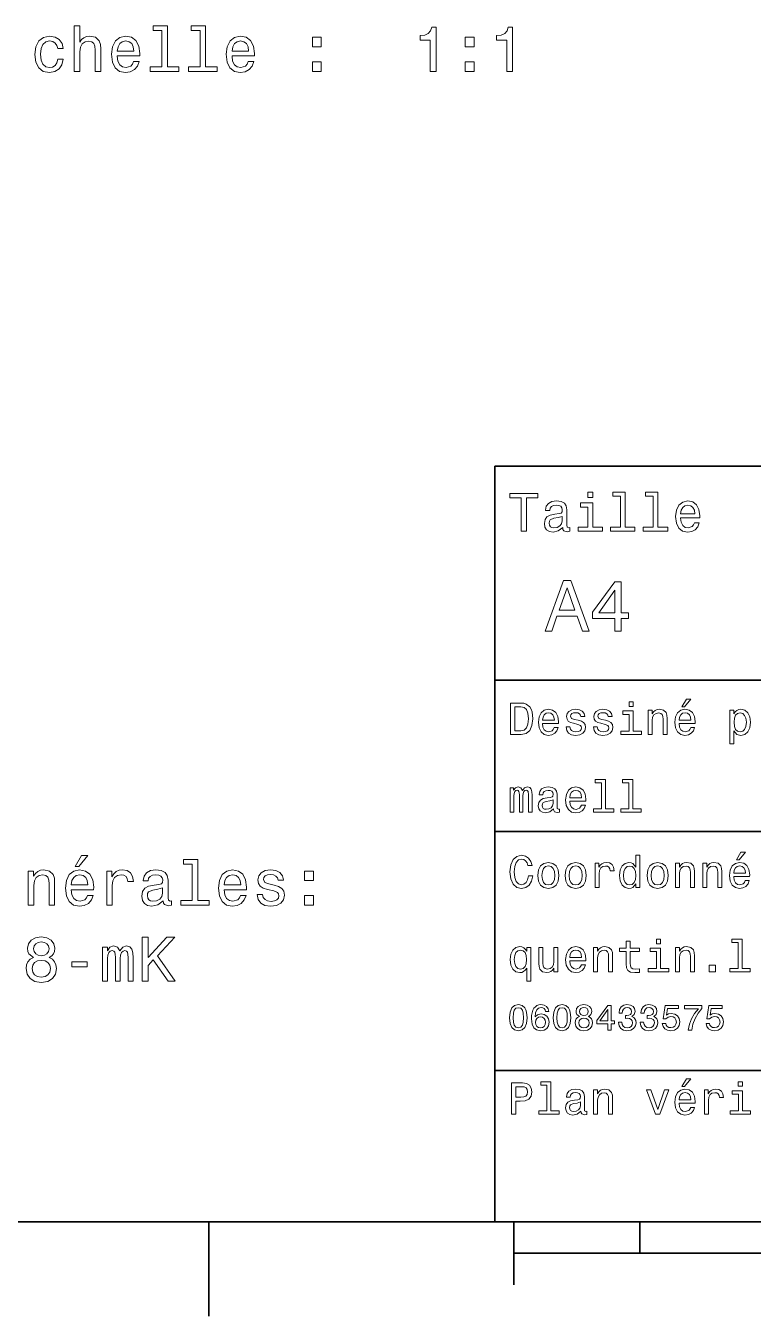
# Model space of a CAD drawing. Extents: x 0 to 297, y 0 to 210.
# Drawn here: x 59.8 to 117.5, y 2.5 to 105 of the extents above; entities that cross this region are included whole.
import ezdxf

# ---------------------------------------------------------------- set-up
doc = ezdxf.new("R2010")
doc.units = 0

msp = doc.modelspace()

# ---------------------------------------------------------------- linework, layer by layer
at = {"color": 7, "lineweight": 35}
for p, q in [((97, 10), (97, 70)), ((97, 70), (287, 70)), ((97, 53), (162, 53)), ((97, 41), (162, 41)), ((97, 22), (162, 22)), ((10, 10), (287, 10)), ((97, 10), (287, 10)), ((98.5, 7.5), (198.5, 7.5))]:
    msp.add_line(p, q, dxfattribs=at)
at = {"color": 7, "lineweight": 35, "ltscale": 0.1875}
msp.add_line((74.300003, 10), (74.300003, 2.5), dxfattribs=at)
at = {"color": 7, "lineweight": 35, "ltscale": 0.125}
msp.add_line((98.5, 10), (98.5, 5), dxfattribs=at)
at = {"color": 7, "lineweight": 35, "ltscale": 0.0625}
msp.add_line((108.5, 10), (108.5, 7.5), dxfattribs=at)
at = {"color": 7, "lineweight": 13}
for points in [[(63.596279, 101.34993), (64.040085, 101.34993), (64.040085, 102.91333), (64.085472, 103.2714), (64.231728, 103.533646), (64.458672, 103.69503), (64.761269, 103.755547), (65.003342, 103.705116), (65.15464, 103.568947), (65.230286, 103.342003), (65.255501, 103.039413), (65.255501, 101.34993), (65.69931, 101.34993), (65.69931, 103.130188), (65.679131, 103.488258), (65.588356, 103.785812), (65.290802, 104.058144), (64.826828, 104.153961), (64.574669, 104.11866), (64.357811, 104.022842), (64.176254, 103.871544), (64.040085, 103.664772), (64.040085, 104.97097), (63.596279, 104.97097)], [(70.550888, 104.597771), (70.550888, 101.723129), (69.638069, 101.723129), (69.638069, 101.34993), (71.902473, 101.34993), (71.902473, 101.723129), (70.994698, 101.723129), (70.994698, 104.97097), (69.854927, 104.97097), (69.854927, 104.597771)], [(73.586914, 104.597771), (73.586914, 101.723129), (72.674088, 101.723129), (72.674088, 101.34993), (74.938499, 101.34993), (74.938499, 101.723129), (74.030716, 101.723129), (74.030716, 104.97097), (72.890945, 104.97097), (72.890945, 104.597771)], [(91.873657, 101.34993), (92.332588, 101.34993), (92.332588, 104.875145), (91.989655, 104.875145), (91.898872, 104.567513), (91.717316, 104.360733), (91.439941, 104.2397), (91.056656, 104.199356), (91.056656, 103.841286), (91.873657, 103.841286)], [(97.945702, 101.34993), (98.404633, 101.34993), (98.404633, 104.875145), (98.061691, 104.875145), (97.970917, 104.567513), (97.78936, 104.360733), (97.511978, 104.2397), (97.128693, 104.199356), (97.128693, 103.841286), (97.945702, 103.841286)], [(62.285042, 103.160446), (62.723801, 103.160446), (62.633026, 103.563904), (62.416164, 103.88163), (62.07827, 104.078316), (61.639507, 104.153961), (61.155357, 104.053101), (60.787201, 103.770676), (60.555214, 103.311745), (60.474522, 102.696472), (60.550171, 102.086243), (60.777115, 101.632347), (61.135185, 101.34993), (61.624378, 101.254112), (62.058098, 101.329758), (62.395992, 101.541573), (62.627979, 101.874428), (62.728844, 102.31823), (62.305214, 102.31823), (62.229565, 102.035812), (62.088356, 101.82399), (61.886627, 101.692871), (61.639507, 101.652527), (61.331871, 101.718086), (61.10997, 101.919815), (60.973801, 102.247627), (60.928413, 102.711601), (60.973801, 103.165489), (61.115013, 103.493301), (61.341957, 103.69503), (61.639507, 103.765633), (61.901756, 103.720245), (62.098442, 103.604256), (62.229565, 103.412613)], [(67.02063, 102.575432), (68.795853, 102.575432), (68.800888, 102.782204), (68.7202, 103.362175), (68.498299, 103.795898), (68.145271, 104.058144), (67.676254, 104.153961), (67.217316, 104.053101), (66.864288, 103.770676), (66.637344, 103.311745), (66.556656, 102.706558), (66.632301, 102.086243), (66.859253, 101.632347), (67.20723, 101.34993), (67.661125, 101.254112), (68.054497, 101.319672), (68.377258, 101.491142), (68.614288, 101.763474), (68.750458, 102.126587), (68.311699, 102.126587), (68.220917, 101.924858), (68.089798, 101.77356), (67.716599, 101.652527), (67.429131, 101.708), (67.212273, 101.884514), (67.071068, 102.171974), (67.02063, 102.560303)], [(67.02063, 102.948631), (67.076111, 103.296616), (67.212273, 103.553818), (67.419044, 103.710159), (67.691383, 103.765633), (67.958672, 103.710159), (68.165443, 103.553818), (68.291527, 103.296616), (68.336914, 102.948631)], [(76.1287, 102.575432), (77.903915, 102.575432), (77.908958, 102.782204), (77.82827, 103.362175), (77.606369, 103.795898), (77.253342, 104.058144), (76.784317, 104.153961), (76.325386, 104.053101), (75.972366, 103.770676), (75.745415, 103.311745), (75.664726, 102.706558), (75.740372, 102.086243), (75.967316, 101.632347), (76.3153, 101.34993), (76.769196, 101.254112), (77.162567, 101.319672), (77.485329, 101.491142), (77.722366, 101.763474), (77.858528, 102.126587), (77.419769, 102.126587), (77.328987, 101.924858), (77.197868, 101.77356), (76.824669, 101.652527), (76.537201, 101.708), (76.320343, 101.884514), (76.179138, 102.171974), (76.1287, 102.560303)], [(76.1287, 102.948631), (76.184174, 103.296616), (76.320343, 103.553818), (76.527115, 103.710159), (76.799454, 103.765633), (77.066742, 103.710159), (77.273514, 103.553818), (77.399597, 103.296616), (77.444984, 102.948631)], [(82.508385, 103.306702), (83.204346, 103.306702), (83.204346, 104.058144), (82.508385, 104.058144)], [(94.652473, 103.306702), (95.348434, 103.306702), (95.348434, 104.058144), (94.652473, 104.058144)], [(82.508385, 101.34993), (83.204346, 101.34993), (83.204346, 102.101372), (82.508385, 102.101372)], [(94.652473, 101.34993), (95.348434, 101.34993), (95.348434, 102.101372), (94.652473, 102.101372)], [(99.102303, 64.837173), (99.5, 64.837173), (99.5, 67.47406), (100.407784, 67.47406), (100.407784, 67.837173), (98.190201, 67.837173), (98.190201, 67.47406), (99.102303, 67.47406)], [(104.786743, 67.940918), (104.384727, 67.940918), (104.384727, 67.508644), (104.786743, 67.508644)], [(106.969742, 67.621033), (106.969742, 65.157059), (106.187317, 65.157059), (106.187317, 64.837173), (108.128242, 64.837173), (108.128242, 65.157059), (107.350143, 65.157059), (107.350143, 67.940918), (106.373199, 67.940918), (106.373199, 67.621033)], [(109.572044, 67.621033), (109.572044, 65.157059), (108.789627, 65.157059), (108.789627, 64.837173), (110.730545, 64.837173), (110.730545, 65.157059), (109.952454, 65.157059), (109.952454, 67.940918), (108.975502, 67.940918), (108.975502, 67.621033)], [(102.387611, 65.139771), (102.387611, 65.126801), (102.409225, 64.979828), (102.47406, 64.876076), (102.746399, 64.793945), (102.958214, 64.828529), (102.958214, 65.122475), (102.867432, 65.109505), (102.746399, 65.165703), (102.724785, 65.338615), (102.724785, 66.540344), (102.672913, 66.84726), (102.521614, 67.0634), (102.257927, 67.193085), (101.886169, 67.240631), (101.523056, 67.188759), (101.255043, 67.041786), (101.086456, 66.812675), (101.030258, 66.510086), (101.030258, 66.484146), (101.371758, 66.484146), (101.402016, 66.665703), (101.497116, 66.795387), (101.65274, 66.873199), (101.873199, 66.903458), (102.085014, 66.881844), (102.236313, 66.817001), (102.327087, 66.704605), (102.357346, 66.548988), (102.340057, 66.367432), (102.270897, 66.276657), (102.097984, 66.233429), (101.773773, 66.198845), (101.402016, 66.121033), (101.138329, 65.982704), (100.982712, 65.766571), (100.935158, 65.446686), (100.978386, 65.161385), (101.112389, 64.949562), (101.328529, 64.815559), (101.626801, 64.768013), (102.028816, 64.858788)], [(104.773773, 65.157059), (104.773773, 67.080688), (103.796829, 67.080688), (103.796829, 66.756485), (104.393372, 66.756485), (104.393372, 65.157059), (103.615273, 65.157059), (103.615273, 64.837173), (105.560516, 64.837173), (105.560516, 65.157059)], [(111.750717, 65.887604), (113.272339, 65.887604), (113.276657, 66.064842), (113.207497, 66.561958), (113.017288, 66.933716), (112.714699, 67.158501), (112.312683, 67.240631), (111.919312, 67.154175), (111.616714, 66.912102), (111.422188, 66.51873), (111.353027, 66), (111.41787, 65.4683), (111.612396, 65.079247), (111.91066, 64.837173), (112.299713, 64.755043), (112.636887, 64.811234), (112.913544, 64.958214), (113.116714, 65.191643), (113.233429, 65.502876), (112.857346, 65.502876), (112.779541, 65.329971), (112.667145, 65.200287), (112.34726, 65.096542), (112.100868, 65.144089), (111.914986, 65.295387), (111.793945, 65.541786), (111.750717, 65.874634)], [(111.750717, 66.207489), (111.798271, 66.50576), (111.914986, 66.726219), (112.092216, 66.860229), (112.325653, 66.907776), (112.554756, 66.860229), (112.731987, 66.726219), (112.840057, 66.50576), (112.878967, 66.207489)], [(102.344383, 65.649857), (102.292511, 65.425072), (102.154182, 65.252159), (101.946686, 65.139771), (101.691643, 65.100861), (101.527374, 65.122475), (101.41066, 65.191643), (101.337173, 65.312675), (101.315559, 65.481262), (101.332855, 65.632561), (101.402016, 65.740631), (101.678673, 65.861671), (102.028816, 65.913544), (102.344383, 66.017288)], [(100.982712, 56.9049), (101.51297, 56.9049), (101.933716, 58.080692), (103.530258, 58.080692), (103.951012, 56.9049), (104.492798, 56.9049), (103.028816, 60.910664), (102.440926, 60.910664)], [(106.521614, 56.9049), (107.040344, 56.9049), (107.040344, 57.896255), (107.610954, 57.896255), (107.610954, 58.357349), (107.040344, 58.357349), (107.040344, 60.818443), (106.515854, 60.818443), (104.763687, 58.403458), (104.763687, 57.896255), (106.521614, 57.896255)], [(102.118156, 58.570606), (102.734871, 60.334293), (103.351585, 58.570606)], [(105.247841, 58.357349), (106.521614, 60.149857), (106.521614, 58.357349)], [(107.992798, 51.27702), (107.657784, 51.27702), (107.657784, 50.916786), (107.992798, 50.916786)], [(111.84726, 50.88797), (112.059799, 50.88797), (112.560516, 51.500362), (112.207489, 51.500362)], [(99.080688, 51.190563), (98.248558, 51.190563), (98.248558, 48.690563), (99.080688, 48.690563), (99.473343, 48.769814), (99.765129, 49.011169), (99.945244, 49.40382), (100.010086, 49.940563), (99.952446, 50.488113), (99.880402, 50.70425), (99.779541, 50.877163), (99.487755, 51.111313), (99.296829, 51.168949)], [(99.055473, 50.891571), (99.329254, 50.837536), (99.516571, 50.671829), (99.628242, 50.376442), (99.664268, 49.940563), (99.624641, 49.519093), (99.51297, 49.223705), (99.322044, 49.047192), (99.055473, 48.989555), (98.583572, 48.989555), (98.583572, 50.891571)], [(100.784584, 49.565922), (102.052597, 49.565922), (102.056198, 49.713619), (101.998558, 50.127884), (101.840057, 50.437683), (101.587898, 50.625), (101.252884, 50.693443), (100.925072, 50.621399), (100.672913, 50.41967), (100.510803, 50.091862), (100.453171, 49.659584), (100.507202, 49.216499), (100.669312, 48.892292), (100.91787, 48.690563), (101.242073, 48.62212), (101.523056, 48.668949), (101.753601, 48.791428), (101.922913, 48.98595), (102.020172, 49.245319), (101.706772, 49.245319), (101.64193, 49.101227), (101.548271, 48.993156), (101.2817, 48.9067), (101.07637, 48.946327), (100.921471, 49.072407), (100.820602, 49.27774), (100.784584, 49.555115)], [(100.784584, 49.832493), (100.824211, 50.081055), (100.921471, 50.264771), (101.069168, 50.376442), (101.263687, 50.416069), (101.454613, 50.376442), (101.602303, 50.264771), (101.69236, 50.081055), (101.724785, 49.832493)], [(103.623199, 49.818085), (103.317001, 49.890129), (103.090057, 49.972984), (103.014412, 50.142292), (103.036026, 50.261169), (103.111671, 50.347622), (103.234146, 50.401657), (103.41066, 50.423271), (103.579971, 50.401657), (103.713257, 50.336815), (103.799713, 50.239555), (103.835732, 50.109871), (104.145531, 50.109871), (104.145531, 50.117077), (104.091499, 50.351227), (103.943802, 50.534943), (103.713257, 50.650219), (103.41066, 50.693443), (103.104469, 50.650219), (102.881126, 50.531342), (102.740631, 50.354828), (102.697403, 50.131485), (102.729828, 49.915348), (102.830688, 49.76405), (102.996399, 49.655983), (103.237755, 49.580334), (103.590775, 49.493877), (103.806915, 49.40382), (103.864555, 49.331772), (103.886169, 49.223705), (103.853745, 49.09042), (103.767288, 48.989555), (103.626801, 48.924713), (103.439484, 48.903099), (103.241356, 48.924713), (103.09726, 49.000362), (103, 49.122841), (102.960373, 49.292149), (102.654175, 49.292149), (102.704613, 49.003963), (102.852303, 48.795029), (103.086456, 48.668949), (103.41066, 48.62212), (103.749283, 48.668949), (103.997841, 48.795029), (104.149139, 48.996758), (104.203171, 49.259727), (104.163544, 49.486671), (104.051872, 49.641571), (103.868156, 49.742435)], [(105.791786, 49.818085), (105.485588, 49.890129), (105.258644, 49.972984), (105.182999, 50.142292), (105.204613, 50.261169), (105.280258, 50.347622), (105.40274, 50.401657), (105.579254, 50.423271), (105.748558, 50.401657), (105.881844, 50.336815), (105.9683, 50.239555), (106.004326, 50.109871), (106.314117, 50.109871), (106.314117, 50.117077), (106.260086, 50.351227), (106.112396, 50.534943), (105.881844, 50.650219), (105.579254, 50.693443), (105.273056, 50.650219), (105.049713, 50.531342), (104.909225, 50.354828), (104.865997, 50.131485), (104.898415, 49.915348), (104.999283, 49.76405), (105.164986, 49.655983), (105.406342, 49.580334), (105.759369, 49.493877), (105.975502, 49.40382), (106.033142, 49.331772), (106.054756, 49.223705), (106.022339, 49.09042), (105.935883, 48.989555), (105.795387, 48.924713), (105.60807, 48.903099), (105.409943, 48.924713), (105.265854, 49.000362), (105.168587, 49.122841), (105.12896, 49.292149), (104.822769, 49.292149), (104.873199, 49.003963), (105.020897, 48.795029), (105.255043, 48.668949), (105.579254, 48.62212), (105.91787, 48.668949), (106.166428, 48.795029), (106.317726, 48.996758), (106.371758, 49.259727), (106.33213, 49.486671), (106.220459, 49.641571), (106.036743, 49.742435)], [(107.981987, 48.957134), (107.981987, 50.560158), (107.16787, 50.560158), (107.16787, 50.289986), (107.664986, 50.289986), (107.664986, 48.957134), (107.016571, 48.957134), (107.016571, 48.690563), (108.637611, 48.690563), (108.637611, 48.957134)], [(109.181557, 48.690563), (109.498558, 48.690563), (109.498558, 49.807278), (109.530983, 50.063042), (109.635445, 50.250362), (109.797546, 50.365635), (110.013687, 50.408863), (110.1866, 50.372841), (110.29467, 50.275578), (110.348701, 50.113472), (110.366714, 49.897335), (110.366714, 48.690563), (110.683716, 48.690563), (110.683716, 49.962177), (110.669312, 50.217941), (110.604469, 50.430477), (110.39193, 50.625), (110.060516, 50.693443), (109.876801, 50.668228), (109.721901, 50.599785), (109.588615, 50.484512), (109.484146, 50.329613), (109.484146, 50.625), (109.181557, 50.625)], [(111.627518, 49.565922), (112.895531, 49.565922), (112.899132, 49.713619), (112.841499, 50.127884), (112.682999, 50.437683), (112.430832, 50.625), (112.095825, 50.693443), (111.768013, 50.621399), (111.515854, 50.41967), (111.353745, 50.091862), (111.296112, 49.659584), (111.350143, 49.216499), (111.512245, 48.892292), (111.760803, 48.690563), (112.085014, 48.62212), (112.365997, 48.668949), (112.596542, 48.791428), (112.765854, 48.98595), (112.863113, 49.245319), (112.549713, 49.245319), (112.484871, 49.101227), (112.391212, 48.993156), (112.124641, 48.9067), (111.919312, 48.946327), (111.764412, 49.072407), (111.663544, 49.27774), (111.627518, 49.555115)], [(111.627518, 49.832493), (111.667145, 50.081055), (111.764412, 50.264771), (111.912102, 50.376442), (112.106628, 50.416069), (112.297546, 50.376442), (112.445244, 50.264771), (112.535301, 50.081055), (112.567726, 49.832493)], [(115.986313, 50.326012), (115.986313, 50.625), (115.669312, 50.625), (115.669312, 47.941284), (115.986313, 47.941284), (115.986313, 48.98595), (116.097984, 48.816643), (116.22406, 48.704971), (116.541069, 48.62212), (116.843658, 48.690563), (117.081413, 48.895893), (117.236313, 49.2201), (117.293945, 49.659584), (117.236313, 50.095463), (117.081413, 50.41967), (116.843658, 50.621399), (116.541069, 50.693443), (116.368156, 50.671829), (116.220459, 50.603386), (116.094383, 50.488113)], [(116.48703, 48.9067), (116.274498, 48.953533), (116.119598, 49.097622), (116.022339, 49.331772), (115.989914, 49.659584), (116.022339, 49.983791), (116.119598, 50.217941), (116.274498, 50.358429), (116.48703, 50.408863), (116.681557, 50.358429), (116.836456, 50.21434), (116.933716, 49.98019), (116.969742, 49.659584), (116.933716, 49.335377), (116.836456, 49.097622), (116.681557, 48.953533)], [(105.474785, 44.850864), (105.474785, 42.79755), (104.822769, 42.79755), (104.822769, 42.530979), (106.440201, 42.530979), (106.440201, 42.79755), (105.791786, 42.79755), (105.791786, 45.117435), (104.977669, 45.117435), (104.977669, 44.850864)], [(107.643372, 44.850864), (107.643372, 42.79755), (106.991356, 42.79755), (106.991356, 42.530979), (108.608788, 42.530979), (108.608788, 42.79755), (107.960373, 42.79755), (107.960373, 45.117435), (107.146255, 45.117435), (107.146255, 44.850864)], [(98.21254, 42.530979), (98.504326, 42.530979), (98.504326, 43.824207), (98.522331, 44.01873), (98.57637, 44.159222), (98.659225, 44.242073), (98.767288, 44.274494), (98.853745, 44.245678), (98.911385, 44.17363), (98.940201, 44.051151), (98.951012, 43.88905), (98.951012, 42.530979), (99.224785, 42.530979), (99.224785, 43.824207), (99.242798, 44.015129), (99.296829, 44.155621), (99.383286, 44.242073), (99.491356, 44.274494), (99.577812, 44.245678), (99.635445, 44.17363), (99.671471, 43.88905), (99.671471, 42.530979), (99.963257, 42.530979), (99.963257, 43.867435), (99.945244, 44.144814), (99.887611, 44.357349), (99.772331, 44.48703), (99.585014, 44.533859), (99.365273, 44.461815), (99.195969, 44.25288), (99.062683, 44.458214), (98.83934, 44.533859), (98.634003, 44.461815), (98.493515, 44.260086), (98.493515, 44.465416), (98.21254, 44.465416)], [(101.656342, 42.783142), (101.656342, 42.772335), (101.674355, 42.649857), (101.728386, 42.5634), (101.95533, 42.494957), (102.131844, 42.523773), (102.131844, 42.76873), (102.056198, 42.757923), (101.95533, 42.804756), (101.937317, 42.948845), (101.937317, 43.950287), (101.894089, 44.206051), (101.768013, 44.386166), (101.548271, 44.494236), (101.238472, 44.533859), (100.935883, 44.490635), (100.71254, 44.368156), (100.572044, 44.177231), (100.525215, 43.925072), (100.525215, 43.903458), (100.809799, 43.903458), (100.835014, 44.054756), (100.914268, 44.162823), (101.043945, 44.227665), (101.227669, 44.25288), (101.404175, 44.234871), (101.530258, 44.180836), (101.605911, 44.087173), (101.631126, 43.957493), (101.616714, 43.806194), (101.559074, 43.730545), (101.414986, 43.694523), (101.144814, 43.665707), (100.835014, 43.600864), (100.615273, 43.485592), (100.485588, 43.305473), (100.445969, 43.038906), (100.481987, 42.801151), (100.593658, 42.624638), (100.773773, 42.512966), (101.022331, 42.473343), (101.357346, 42.548992)], [(102.953171, 43.406338), (104.221184, 43.406338), (104.224785, 43.554035), (104.167145, 43.9683), (104.008644, 44.278099), (103.756485, 44.465416), (103.421471, 44.533859), (103.093658, 44.461815), (102.841499, 44.260086), (102.679398, 43.932278), (102.621758, 43.5), (102.675797, 43.056915), (102.837898, 42.732708), (103.086456, 42.530979), (103.41066, 42.462536), (103.691643, 42.509365), (103.922188, 42.631844), (104.091499, 42.826366), (104.188759, 43.085735), (103.875359, 43.085735), (103.810516, 42.941643), (103.716858, 42.833572), (103.450287, 42.747116), (103.244957, 42.786743), (103.090057, 42.912823), (102.989197, 43.118156), (102.953171, 43.395531)], [(102.953171, 43.672909), (102.992798, 43.921471), (103.090057, 44.105186), (103.237755, 44.216858), (103.432274, 44.256485), (103.623199, 44.216858), (103.770897, 44.105186), (103.860954, 43.921471), (103.893372, 43.672909)], [(101.620316, 43.208214), (101.577087, 43.020893), (101.461815, 42.876801), (101.288902, 42.783142), (101.07637, 42.750721), (100.939484, 42.76873), (100.842216, 42.826366), (100.780983, 42.927231), (100.76297, 43.067722), (100.777374, 43.193802), (100.835014, 43.283859), (101.065559, 43.384727), (101.357346, 43.427952), (101.620316, 43.514408)], [(63.674347, 38.219742), (63.971897, 38.219742), (64.672905, 39.077087), (64.178665, 39.077087)], [(99.66787, 37.460373), (99.595818, 37.15778), (99.476944, 36.941643), (99.311241, 36.808357), (99.116714, 36.765129), (98.882568, 36.829971), (98.698845, 37.024494), (98.57637, 37.341499), (98.536743, 37.780979), (98.57637, 38.216858), (98.695244, 38.537464), (98.87896, 38.731987), (99.116714, 38.80043), (99.289627, 38.764408), (99.437317, 38.663544), (99.552597, 38.501442), (99.631844, 38.278099), (99.97406, 38.278099), (99.865997, 38.620316), (99.678673, 38.879681), (99.422913, 39.041786), (99.116714, 39.099422), (98.734871, 39.009365), (98.443085, 38.757202), (98.25576, 38.342937), (98.190926, 37.780979), (98.25576, 37.219021), (98.443085, 36.804756), (98.734871, 36.548992), (99.116714, 36.462536), (99.451729, 36.530979), (99.721901, 36.721901), (99.912827, 37.035301), (100.013687, 37.460373)], [(108.201729, 36.829971), (108.201729, 36.530979), (108.51873, 36.530979), (108.51873, 39.117435), (108.20533, 39.117435), (108.20533, 38.170029), (107.963974, 38.443802), (107.816284, 38.508644), (107.646973, 38.533859), (107.340775, 38.461815), (107.103027, 38.260086), (106.948128, 37.935879), (106.894089, 37.5), (106.948128, 37.064121), (107.103027, 36.736309), (107.340775, 36.530979), (107.646973, 36.462536), (107.816284, 36.487751), (107.967575, 36.552593)], [(116.184441, 38.728386), (116.396973, 38.728386), (116.897697, 39.340778), (116.54467, 39.340778)], [(59.94236, 35.143372), (60.386162, 35.143372), (60.386162, 36.706772), (60.431553, 37.064842), (60.577805, 37.327087), (60.804752, 37.488472), (61.107346, 37.548992), (61.349419, 37.498558), (61.500717, 37.362392), (61.576366, 37.135445), (61.601582, 36.832851), (61.601582, 35.143372), (62.045387, 35.143372), (62.045387, 36.92363), (62.025211, 37.2817), (61.934433, 37.57925), (61.636883, 37.851585), (61.172909, 37.947407), (60.915703, 37.912102), (60.698845, 37.816284), (60.512245, 37.6549), (60.36599, 37.438042), (60.36599, 37.851585), (59.94236, 37.851585)], [(63.366711, 36.368877), (65.141922, 36.368877), (65.146973, 36.575649), (65.066277, 37.155621), (64.844376, 37.589336), (64.491348, 37.851585), (64.022331, 37.947407), (63.563396, 37.846542), (63.210369, 37.564121), (62.983425, 37.105186), (62.902733, 36.5), (62.978382, 35.879684), (63.205326, 35.425793), (63.55331, 35.143372), (64.007202, 35.04755), (64.400574, 35.113113), (64.723343, 35.28458), (64.960373, 35.556915), (65.096542, 35.920029), (64.657776, 35.920029), (64.567001, 35.7183), (64.435875, 35.567001), (64.062675, 35.445965), (63.775211, 35.501442), (63.558353, 35.677956), (63.417141, 35.965416), (63.366711, 36.353745)], [(66.180832, 35.143372), (66.624634, 35.143372), (66.624634, 36.691643), (66.670029, 37.064842), (66.80619, 37.33213), (67.028091, 37.493515), (67.325638, 37.548992), (67.547546, 37.513687), (67.713974, 37.412823), (67.814835, 37.241356), (67.850143, 37.009365), (68.298981, 37.009365), (68.238464, 37.417866), (68.072037, 37.710373), (67.794662, 37.886887), (67.41642, 37.947407), (67.159218, 37.907059), (66.937317, 37.806194), (66.740631, 37.634727), (66.58429, 37.402737), (66.58429, 37.851585), (66.180832, 37.851585)], [(70.65921, 35.496399), (70.65921, 35.481266), (70.684433, 35.309799), (70.760078, 35.188759), (71.077805, 35.092937), (71.324921, 35.133286), (71.324921, 35.476223), (71.219009, 35.461094), (71.077805, 35.526657), (71.052582, 35.728386), (71.052582, 37.130402), (70.992065, 37.488472), (70.815552, 37.740635), (70.507919, 37.89193), (70.074203, 37.947407), (69.650574, 37.886887), (69.337891, 37.715416), (69.141205, 37.448128), (69.075638, 37.0951), (69.075638, 37.064842), (69.47406, 37.064842), (69.509361, 37.276657), (69.620316, 37.427956), (69.801865, 37.51873), (70.059067, 37.554035), (70.30619, 37.52882), (70.482704, 37.453171), (70.588608, 37.322044), (70.623917, 37.140491), (70.603745, 36.928673), (70.523048, 36.822765), (70.32132, 36.772335), (69.943077, 36.731987), (69.509361, 36.641209), (69.201721, 36.479828), (69.020172, 36.227665), (68.964691, 35.854465), (69.015121, 35.521614), (69.171463, 35.274494), (69.42363, 35.118156), (69.771606, 35.062679), (70.240631, 35.168587)], [(72.969009, 38.391209), (72.969009, 35.516571), (72.05619, 35.516571), (72.05619, 35.143372), (74.320602, 35.143372), (74.320602, 35.516571), (73.412819, 35.516571), (73.412819, 38.764408), (72.273048, 38.764408), (72.273048, 38.391209)], [(75.510803, 36.368877), (77.286011, 36.368877), (77.291061, 36.575649), (77.210365, 37.155621), (76.988464, 37.589336), (76.635437, 37.851585), (76.16642, 37.947407), (75.707489, 37.846542), (75.354462, 37.564121), (75.127518, 37.105186), (75.046822, 36.5), (75.122467, 35.879684), (75.349411, 35.425793), (75.697403, 35.143372), (76.151291, 35.04755), (76.544662, 35.113113), (76.867432, 35.28458), (77.104462, 35.556915), (77.240631, 35.920029), (76.801865, 35.920029), (76.71109, 35.7183), (76.579964, 35.567001), (76.206764, 35.445965), (75.919296, 35.501442), (75.702438, 35.677956), (75.561234, 35.965416), (75.510803, 36.353745)], [(79.484863, 36.721901), (79.056183, 36.822765), (78.738464, 36.938759), (78.632553, 37.175793), (78.662811, 37.34222), (78.768723, 37.463257), (78.940193, 37.538906), (79.187309, 37.569164), (79.424347, 37.538906), (79.610947, 37.448128), (79.731979, 37.311958), (79.78241, 37.130402), (80.216125, 37.130402), (80.216125, 37.140491), (80.14048, 37.4683), (79.933708, 37.725506), (79.610947, 37.886887), (79.187309, 37.947407), (78.758636, 37.886887), (78.445953, 37.720459), (78.249268, 37.473343), (78.188751, 37.160664), (78.234146, 36.85807), (78.375351, 36.646252), (78.607338, 36.494957), (78.945236, 36.38905), (79.439468, 36.268013), (79.742065, 36.14193), (79.822754, 36.041065), (79.853012, 35.889771), (79.807632, 35.703171), (79.686592, 35.561958), (79.489906, 35.47118), (79.227661, 35.440922), (78.950279, 35.47118), (78.74855, 35.577087), (78.612381, 35.748558), (78.556908, 35.985592), (78.128235, 35.985592), (78.198837, 35.582134), (78.405609, 35.289627), (78.733421, 35.113113), (79.187309, 35.04755), (79.661377, 35.113113), (80.009354, 35.289627), (80.221176, 35.572044), (80.296822, 35.940201), (80.241348, 36.257923), (80.085007, 36.474785), (79.827805, 36.615993)], [(100.413544, 37.496399), (100.471184, 37.056915), (100.636887, 36.732708), (100.899857, 36.530979), (101.252884, 36.462536), (101.602303, 36.530979), (101.865273, 36.729107), (102.030983, 37.053314), (102.092216, 37.496399), (102.030983, 37.935879), (101.865273, 38.263687), (101.602303, 38.461815), (101.252884, 38.533859), (100.899857, 38.461815), (100.636887, 38.260086), (100.471184, 37.935879)], [(100.737755, 37.5), (100.770172, 37.824207), (100.87104, 38.058357), (101.033142, 38.20245), (101.252884, 38.25288), (101.469017, 38.20245), (101.631126, 38.061958), (101.731987, 37.824207), (101.768013, 37.5), (101.731987, 37.172188), (101.631126, 36.934437), (101.469017, 36.790344), (101.252884, 36.743515), (101.033142, 36.790344), (100.87104, 36.934437), (100.770172, 37.172188)], [(102.58213, 37.496399), (102.639771, 37.056915), (102.805473, 36.732708), (103.068443, 36.530979), (103.421471, 36.462536), (103.770897, 36.530979), (104.033859, 36.729107), (104.19957, 37.053314), (104.260803, 37.496399), (104.19957, 37.935879), (104.033859, 38.263687), (103.770897, 38.461815), (103.421471, 38.533859), (103.068443, 38.461815), (102.805473, 38.260086), (102.639771, 37.935879)], [(102.906342, 37.5), (102.938759, 37.824207), (103.039627, 38.058357), (103.201729, 38.20245), (103.421471, 38.25288), (103.637611, 38.20245), (103.799713, 38.061958), (103.900574, 37.824207), (103.9366, 37.5), (103.900574, 37.172188), (103.799713, 36.934437), (103.637611, 36.790344), (103.421471, 36.743515), (103.201729, 36.790344), (103.039627, 36.934437), (102.938759, 37.172188)], [(104.963257, 36.530979), (105.280258, 36.530979), (105.280258, 37.636887), (105.312683, 37.903458), (105.409943, 38.094379), (105.568443, 38.209652), (105.780983, 38.249279), (105.939484, 38.224064), (106.058357, 38.152016), (106.130402, 38.029537), (106.155617, 37.863831), (106.476227, 37.863831), (106.432999, 38.155621), (106.314117, 38.364552), (106.115997, 38.490635), (105.845825, 38.533859), (105.662102, 38.505043), (105.503601, 38.432995), (105.363113, 38.310516), (105.251442, 38.144814), (105.251442, 38.465416), (104.963257, 38.465416)], [(107.701012, 38.249279), (107.909943, 38.198845), (108.068443, 38.058357), (108.162102, 37.824207), (108.198128, 37.5), (108.162102, 37.172188), (108.068443, 36.938038), (107.909943, 36.793949), (107.701012, 36.747116), (107.502884, 36.793949), (107.351585, 36.938038), (107.250717, 37.175793), (107.2183, 37.5), (107.250717, 37.820606), (107.351585, 38.054756), (107.502884, 38.198845)], [(109.087898, 37.496399), (109.145531, 37.056915), (109.311241, 36.732708), (109.574203, 36.530979), (109.927231, 36.462536), (110.276657, 36.530979), (110.539627, 36.729107), (110.70533, 37.053314), (110.766571, 37.496399), (110.70533, 37.935879), (110.539627, 38.263687), (110.276657, 38.461815), (109.927231, 38.533859), (109.574203, 38.461815), (109.311241, 38.260086), (109.145531, 37.935879)], [(109.412102, 37.5), (109.444527, 37.824207), (109.545387, 38.058357), (109.707489, 38.20245), (109.927231, 38.25288), (110.143372, 38.20245), (110.305473, 38.061958), (110.406342, 37.824207), (110.44236, 37.5), (110.406342, 37.172188), (110.305473, 36.934437), (110.143372, 36.790344), (109.927231, 36.743515), (109.707489, 36.790344), (109.545387, 36.934437), (109.444527, 37.172188)], [(111.350143, 36.530979), (111.667145, 36.530979), (111.667145, 37.647694), (111.69957, 37.903458), (111.804031, 38.090778), (111.966141, 38.206051), (112.182274, 38.249279), (112.355186, 38.213257), (112.463257, 38.115993), (112.517288, 37.953888), (112.535301, 37.737751), (112.535301, 36.530979), (112.852303, 36.530979), (112.852303, 37.802593), (112.837898, 38.058357), (112.773056, 38.270893), (112.560516, 38.465416), (112.229103, 38.533859), (112.045387, 38.508644), (111.890488, 38.440201), (111.757202, 38.324928), (111.65274, 38.170029), (111.65274, 38.465416), (111.350143, 38.465416)], [(113.51873, 36.530979), (113.835732, 36.530979), (113.835732, 37.647694), (113.868156, 37.903458), (113.972626, 38.090778), (114.134727, 38.206051), (114.350861, 38.249279), (114.523773, 38.213257), (114.631844, 38.115993), (114.685883, 37.953888), (114.703888, 37.737751), (114.703888, 36.530979), (115.020889, 36.530979), (115.020889, 37.802593), (115.006485, 38.058357), (114.941643, 38.270893), (114.729111, 38.465416), (114.39769, 38.533859), (114.213974, 38.508644), (114.059082, 38.440201), (113.925789, 38.324928), (113.821327, 38.170029), (113.821327, 38.465416), (113.51873, 38.465416)], [(115.964699, 37.406338), (117.232712, 37.406338), (117.236313, 37.554035), (117.178673, 37.9683), (117.020172, 38.278099), (116.768013, 38.465416), (116.432999, 38.533859), (116.105186, 38.461815), (115.853027, 38.260086), (115.690918, 37.932278), (115.633286, 37.5), (115.687317, 37.056915), (115.849426, 36.732708), (116.097984, 36.530979), (116.422188, 36.462536), (116.703171, 36.509365), (116.933716, 36.631844), (117.103027, 36.826366), (117.200287, 37.085735), (116.886887, 37.085735), (116.822044, 36.941643), (116.728386, 36.833572), (116.461815, 36.747116), (116.256485, 36.786743), (116.101585, 36.912823), (116.000717, 37.118156), (115.964699, 37.395531)], [(115.964699, 37.672909), (116.004318, 37.921471), (116.101585, 38.105186), (116.249283, 38.216858), (116.443802, 38.256485), (116.634727, 38.216858), (116.782425, 38.105186), (116.872482, 37.921471), (116.9049, 37.672909)], [(63.366711, 36.742073), (63.422184, 37.090057), (63.558353, 37.347263), (63.765125, 37.503601), (64.03746, 37.559078), (64.304749, 37.503601), (64.51152, 37.347263), (64.637604, 37.090057), (64.682991, 36.742073)], [(75.510803, 36.742073), (75.566269, 37.090057), (75.702438, 37.347263), (75.90921, 37.503601), (76.181549, 37.559078), (76.448837, 37.503601), (76.655609, 37.347263), (76.781693, 37.090057), (76.82708, 36.742073)], [(81.89048, 37.100143), (82.586441, 37.100143), (82.586441, 37.851585), (81.89048, 37.851585)], [(70.60878, 36.091499), (70.548264, 35.82925), (70.386887, 35.627522), (70.144806, 35.496399), (69.84726, 35.451008), (69.655609, 35.476223), (69.519447, 35.556915), (69.433716, 35.698128), (69.408493, 35.894814), (69.428665, 36.071327), (69.509361, 36.197407), (69.832123, 36.338615), (70.240631, 36.399136), (70.60878, 36.520172)], [(81.89048, 35.143372), (82.586441, 35.143372), (82.586441, 35.894814), (81.89048, 35.894814)], [(60.360947, 30.98271), (60.103745, 30.841499), (59.927231, 30.644814), (59.81628, 30.397696), (59.780975, 30.100145), (59.861668, 29.651297), (60.093655, 29.303314), (60.471897, 29.081413), (60.986309, 28.995678), (61.495674, 29.081413), (61.873917, 29.303314), (62.105904, 29.651297), (62.191639, 30.100145), (62.151295, 30.397696), (62.045387, 30.644814), (61.863831, 30.841499), (61.611668, 30.98271), (61.813396, 31.103746), (61.954609, 31.270174), (62.04034, 31.471903), (62.070602, 31.719021), (61.98991, 32.077091), (61.778095, 32.364555), (61.435154, 32.551155), (60.986309, 32.621758), (60.532417, 32.551155), (60.189476, 32.364555), (59.972618, 32.077091), (59.896969, 31.719021), (59.922188, 31.471903), (60.007923, 31.270174)], [(60.376076, 31.678675), (60.416424, 31.900578), (60.53746, 32.072048), (60.729103, 32.177956), (60.986309, 32.2183), (61.238468, 32.177956), (61.430111, 32.072048), (61.551147, 31.900578), (61.596539, 31.678675), (61.551147, 31.451729), (61.430111, 31.275217), (61.238468, 31.159222), (60.986309, 31.12392), (60.729103, 31.164265), (60.53746, 31.275217), (60.416424, 31.451729)], [(65.837891, 29.096542), (66.246391, 29.096542), (66.246391, 30.907061), (66.271606, 31.179396), (66.34726, 31.376081), (66.463249, 31.492075), (66.614548, 31.537464), (66.73558, 31.497118), (66.816277, 31.396254), (66.856628, 31.224785), (66.87175, 30.997839), (66.87175, 29.096542), (67.255035, 29.096542), (67.255035, 30.907061), (67.280258, 31.174353), (67.355904, 31.371038), (67.476944, 31.492075), (67.628235, 31.537464), (67.749275, 31.497118), (67.829971, 31.396254), (67.880402, 30.997839), (67.880402, 29.096542), (68.288895, 29.096542), (68.288895, 30.967579), (68.263687, 31.355907), (68.182991, 31.65346), (68.021606, 31.835014), (67.759361, 31.900578), (67.451721, 31.799713), (67.214691, 31.507206), (67.028091, 31.79467), (66.715408, 31.900578), (66.427948, 31.799713), (66.231262, 31.517292), (66.231262, 31.804756), (65.837891, 31.804756)], [(68.999992, 29.096542), (69.463974, 29.096542), (69.463974, 30.34222), (69.877518, 30.786024), (71.052582, 29.096542), (71.617432, 29.096542), (70.205322, 31.12392), (71.577087, 32.596542), (70.961807, 32.596542), (69.463974, 30.977667), (69.463974, 32.596542), (68.999992, 32.596542)], [(99.527374, 31.48559), (99.415703, 31.647694), (99.289627, 31.762968), (99.14193, 31.827808), (98.972626, 31.853025), (98.666428, 31.780979), (98.428673, 31.57925), (98.273773, 31.255043), (98.219742, 30.819164), (98.273773, 30.379683), (98.428673, 30.055475), (98.666428, 29.850143), (98.972626, 29.7817), (99.14193, 29.803314), (99.286026, 29.864553), (99.412102, 29.976225), (99.527374, 30.145533), (99.527374, 29.100864), (99.844383, 29.100864), (99.844383, 31.784582), (99.527374, 31.784582)], [(101.998558, 31.784582), (101.681557, 31.784582), (101.681557, 30.667868), (101.645531, 30.408501), (101.541069, 30.22118), (101.37896, 30.105907), (101.166428, 30.069883), (100.997116, 30.098703), (100.889046, 30.185158), (100.827812, 30.332851), (100.8134, 30.541786), (100.8134, 31.784582), (100.496399, 31.784582), (100.496399, 30.512968), (100.507202, 30.257204), (100.575645, 30.044668), (100.784584, 29.850143), (101.119598, 29.7817), (101.299713, 29.806915), (101.454613, 29.871758), (101.587898, 29.983429), (101.695969, 30.145533), (101.695969, 29.850143), (101.998558, 29.850143)], [(102.953171, 30.725504), (104.221184, 30.725504), (104.224785, 30.873198), (104.167145, 31.287464), (104.008644, 31.597261), (103.756485, 31.784582), (103.421471, 31.853025), (103.093658, 31.780979), (102.841499, 31.57925), (102.679398, 31.25144), (102.621758, 30.819164), (102.675797, 30.37608), (102.837898, 30.051872), (103.086456, 29.850143), (103.41066, 29.7817), (103.691643, 29.828529), (103.922188, 29.951008), (104.091499, 30.145533), (104.188759, 30.404898), (103.875359, 30.404898), (103.810516, 30.260807), (103.716858, 30.152737), (103.450287, 30.066282), (103.244957, 30.105907), (103.090057, 30.231987), (102.989197, 30.437319), (102.953171, 30.714697)], [(104.844383, 29.850143), (105.161385, 29.850143), (105.161385, 30.966858), (105.193802, 31.222622), (105.298271, 31.409943), (105.460373, 31.525215), (105.676514, 31.568443), (105.849426, 31.532419), (105.957497, 31.435158), (106.011528, 31.273054), (106.029541, 31.056915), (106.029541, 29.850143), (106.346542, 29.850143), (106.346542, 31.121758), (106.33213, 31.377522), (106.267288, 31.590057), (106.054756, 31.784582), (105.723343, 31.853025), (105.539627, 31.827808), (105.384727, 31.759365), (105.251442, 31.644091), (105.146973, 31.489193), (105.146973, 31.784582), (104.844383, 31.784582)], [(107.438042, 31.449568), (107.438042, 30.480547), (107.459656, 30.167147), (107.560516, 29.951008), (107.762245, 29.824926), (108.104469, 29.7817), (108.479111, 29.799711), (108.479111, 30.073486), (108.20533, 30.051872), (107.956772, 30.08069), (107.823486, 30.170748), (107.765854, 30.322046), (107.755043, 30.534582), (107.755043, 31.449568), (108.479111, 31.449568), (108.479111, 31.71974), (107.755043, 31.71974), (107.755043, 32.285301), (107.438042, 32.285301), (107.438042, 31.71974), (106.890488, 31.71974), (106.890488, 31.449568)], [(110.161385, 32.4366), (109.82637, 32.4366), (109.82637, 32.076366), (110.161385, 32.076366)], [(111.350143, 29.850143), (111.667145, 29.850143), (111.667145, 30.966858), (111.69957, 31.222622), (111.804031, 31.409943), (111.966141, 31.525215), (112.182274, 31.568443), (112.355186, 31.532419), (112.463257, 31.435158), (112.517288, 31.273054), (112.535301, 31.056915), (112.535301, 29.850143), (112.852303, 29.850143), (112.852303, 31.121758), (112.837898, 31.377522), (112.773056, 31.590057), (112.560516, 31.784582), (112.229103, 31.853025), (112.045387, 31.827808), (111.890488, 31.759365), (111.757202, 31.644091), (111.65274, 31.489193), (111.65274, 31.784582), (111.350143, 31.784582)], [(116.317726, 32.170029), (116.317726, 30.116714), (115.66571, 30.116714), (115.66571, 29.850143), (117.283142, 29.850143), (117.283142, 30.116714), (116.634727, 30.116714), (116.634727, 32.4366), (115.820602, 32.4366), (115.820602, 32.170029)], [(60.265125, 30.110231), (60.310516, 30.377522), (60.456768, 30.57925), (60.683716, 30.710375), (60.986309, 30.755764), (61.283859, 30.710375), (61.510803, 30.57925), (61.657059, 30.377522), (61.707489, 30.110231), (61.657059, 29.822767), (61.510803, 29.605907), (61.283859, 29.464699), (60.986309, 29.41931), (60.683716, 29.464699), (60.456768, 29.605907), (60.310516, 29.822767)], [(98.543945, 30.819164), (98.57637, 31.139769), (98.677231, 31.373919), (98.828529, 31.518011), (99.026657, 31.568443), (99.235588, 31.518011), (99.394089, 31.377522), (99.487755, 31.143372), (99.523773, 30.819164), (99.487755, 30.491354), (99.394089, 30.257204), (99.235588, 30.113111), (99.026657, 30.066282), (98.828529, 30.113111), (98.677231, 30.257204), (98.57637, 30.494957)], [(102.953171, 30.992075), (102.992798, 31.240633), (103.090057, 31.424351), (103.237755, 31.536022), (103.432274, 31.575647), (103.623199, 31.536022), (103.770897, 31.424351), (103.860954, 31.240633), (103.893372, 30.992075)], [(110.150574, 30.116714), (110.150574, 31.71974), (109.336456, 31.71974), (109.336456, 31.449568), (109.833572, 31.449568), (109.833572, 30.116714), (109.185158, 30.116714), (109.185158, 29.850143), (110.806198, 29.850143), (110.806198, 30.116714)], [(63.412098, 30.251442), (64.632561, 30.251442), (64.632561, 30.649857), (63.412098, 30.649857)], [(114.015854, 29.850143), (114.51297, 29.850143), (114.51297, 30.386887), (114.015854, 30.386887)], [(98.172913, 26.201731), (98.216141, 25.749281), (98.351585, 25.426514), (98.567726, 25.230549), (98.867432, 25.167149), (99.164268, 25.230549), (99.380402, 25.426514), (99.51297, 25.749281), (99.559074, 26.201731), (99.51297, 26.651299), (99.458214, 26.829971), (99.380402, 26.976946), (99.164268, 27.172913), (98.867432, 27.239193), (98.567726, 27.172913), (98.351585, 26.974064), (98.216141, 26.651299)], [(98.44957, 26.201731), (98.472626, 26.550434), (98.54467, 26.801153), (98.674355, 26.948128), (98.867432, 27), (99.05764, 26.948128), (99.187317, 26.801153), (99.259369, 26.550434), (99.282417, 26.201731), (99.259369, 25.850145), (99.187317, 25.599424), (99.05764, 25.45245), (98.867432, 25.40346), (98.674355, 25.45245), (98.54467, 25.599424), (98.472626, 25.850145)], [(101.293945, 26.685881), (101.239197, 26.91931), (101.112389, 27.09222), (100.916428, 27.201731), (100.662827, 27.239193), (100.492798, 27.219021), (100.345825, 27.164267), (100.216141, 27.074928), (100.106628, 26.948128), (100.020172, 26.789627), (99.956772, 26.596542), (99.916428, 26.368877), (99.9049, 26.112392), (99.951012, 25.703171), (100.092216, 25.406342), (100.319885, 25.227667), (100.631126, 25.167149), (100.91066, 25.219021), (101.123917, 25.354467), (101.262245, 25.567724), (101.311241, 25.838617), (101.262245, 26.112392), (101.129684, 26.322767), (100.925072, 26.455332), (100.671471, 26.501442), (100.397697, 26.443806), (100.193085, 26.279539), (100.236313, 26.596542), (100.328529, 26.824209), (100.469742, 26.959656), (100.665703, 27.005764), (100.809799, 26.98271), (100.919312, 26.922192), (100.991356, 26.821327), (101.028816, 26.685881)], [(101.642654, 26.201731), (101.685883, 25.749281), (101.821327, 25.426514), (102.03746, 25.230549), (102.337173, 25.167149), (102.634003, 25.230549), (102.850143, 25.426514), (102.982712, 25.749281), (103.028816, 26.201731), (102.982712, 26.651299), (102.927956, 26.829971), (102.850143, 26.976946), (102.634003, 27.172913), (102.337173, 27.239193), (102.03746, 27.172913), (101.821327, 26.974064), (101.685883, 26.651299)], [(101.919312, 26.201731), (101.94236, 26.550434), (102.014412, 26.801153), (102.144089, 26.948128), (102.337173, 27), (102.527374, 26.948128), (102.657059, 26.801153), (102.729103, 26.550434), (102.752159, 26.201731), (102.729103, 25.850145), (102.657059, 25.599424), (102.527374, 25.45245), (102.337173, 25.40346), (102.144089, 25.45245), (102.014412, 25.599424), (101.94236, 25.850145)], [(103.714699, 26.302595), (103.567726, 26.221903), (103.466858, 26.10951), (103.403458, 25.9683), (103.383286, 25.798271), (103.429398, 25.541788), (103.561958, 25.342941), (103.778099, 25.216139), (104.072044, 25.167149), (104.363113, 25.216139), (104.579254, 25.342941), (104.711815, 25.541788), (104.760803, 25.798271), (104.737755, 25.9683), (104.677231, 26.10951), (104.573486, 26.221903), (104.429398, 26.302595), (104.54467, 26.371759), (104.625359, 26.46686), (104.674355, 26.582134), (104.691643, 26.723343), (104.645531, 26.927956), (104.524498, 27.09222), (104.328529, 27.198849), (104.072044, 27.239193), (103.812683, 27.198849), (103.616714, 27.09222), (103.492798, 26.927956), (103.44957, 26.723343), (103.463974, 26.582134), (103.51297, 26.46686)], [(103.723343, 26.700289), (103.746399, 26.827091), (103.815559, 26.925074), (103.925072, 26.985592), (104.072044, 27.008646), (104.216141, 26.985592), (104.325645, 26.925074), (104.394814, 26.827091), (104.420746, 26.700289), (104.394814, 26.570606), (104.325645, 26.469742), (104.216141, 26.40346), (104.072044, 26.383286), (103.925072, 26.406342), (103.815559, 26.469742), (103.746399, 26.570606)], [(105.965416, 25.224785), (106.224785, 25.224785), (106.224785, 25.720463), (106.510086, 25.720463), (106.510086, 25.95101), (106.224785, 25.95101), (106.224785, 27.181557), (105.96254, 27.181557), (105.086456, 25.974064), (105.086456, 25.720463), (105.965416, 25.720463)], [(105.328529, 25.95101), (105.965416, 26.847263), (105.965416, 25.95101)], [(106.815559, 25.853027), (106.815559, 25.832853), (106.861671, 25.556196), (106.997116, 25.348703), (107.210373, 25.216139), (107.492798, 25.167149), (107.792511, 25.216139), (108.017288, 25.342941), (108.161385, 25.54467), (108.213257, 25.804035), (108.190201, 25.974064), (108.126801, 26.112392), (108.023056, 26.219021), (107.884727, 26.296831), (108.072044, 26.45245), (108.138329, 26.700289), (108.0951, 26.925074), (107.971184, 27.095102), (107.769455, 27.201731), (107.492798, 27.239193), (107.233429, 27.193085), (107.034584, 27.066284), (106.9049, 26.864553), (106.861671, 26.596542), (106.861671, 26.57637), (107.118156, 26.57637), (107.141212, 26.760807), (107.216141, 26.893373), (107.337173, 26.974064), (107.507202, 27.002882), (107.657059, 26.979828), (107.766571, 26.91931), (107.832855, 26.821327), (107.858788, 26.688763), (107.832855, 26.547552), (107.763687, 26.45245), (107.642654, 26.394814), (107.478386, 26.377523), (107.365997, 26.380405), (107.365997, 26.152739), (107.507202, 26.158503), (107.688759, 26.132566), (107.824203, 26.063402), (107.9049, 25.95101), (107.933716, 25.804035), (107.902016, 25.636889), (107.818443, 25.51297), (107.685883, 25.43516), (107.510086, 25.409224), (107.328529, 25.438042), (107.195969, 25.524496), (107.112396, 25.662825), (107.080688, 25.853027)], [(108.55043, 25.853027), (108.55043, 25.832853), (108.596542, 25.556196), (108.731987, 25.348703), (108.945244, 25.216139), (109.227669, 25.167149), (109.527374, 25.216139), (109.752159, 25.342941), (109.896255, 25.54467), (109.948128, 25.804035), (109.925072, 25.974064), (109.861671, 26.112392), (109.757927, 26.219021), (109.619598, 26.296831), (109.806915, 26.45245), (109.873199, 26.700289), (109.829971, 26.925074), (109.706055, 27.095102), (109.504318, 27.201731), (109.227669, 27.239193), (108.9683, 27.193085), (108.769455, 27.066284), (108.639771, 26.864553), (108.596542, 26.596542), (108.596542, 26.57637), (108.853027, 26.57637), (108.876083, 26.760807), (108.951012, 26.893373), (109.072044, 26.974064), (109.242073, 27.002882), (109.39193, 26.979828), (109.501442, 26.91931), (109.567726, 26.821327), (109.593658, 26.688763), (109.567726, 26.547552), (109.498558, 26.45245), (109.377518, 26.394814), (109.213257, 26.377523), (109.100861, 26.380405), (109.100861, 26.152739), (109.242073, 26.158503), (109.42363, 26.132566), (109.559074, 26.063402), (109.639771, 25.95101), (109.668587, 25.804035), (109.636887, 25.636889), (109.553314, 25.51297), (109.420746, 25.43516), (109.244957, 25.409224), (109.0634, 25.438042), (108.930832, 25.524496), (108.84726, 25.662825), (108.815559, 25.853027)], [(110.296829, 25.746399), (110.360229, 25.510088), (110.501442, 25.325649), (110.708931, 25.210375), (110.97406, 25.167149), (111.265129, 25.219021), (111.492798, 25.360231), (111.636887, 25.585016), (111.691643, 25.873199), (111.642654, 26.141211), (111.504318, 26.351585), (111.288185, 26.487032), (111.008644, 26.536024), (110.792503, 26.501442), (110.625359, 26.406342), (110.706055, 26.945246), (111.58213, 26.945246), (111.58213, 27.181557), (110.51297, 27.181557), (110.354469, 26.121038), (110.585014, 26.121038), (110.752159, 26.256485), (110.965416, 26.305477), (111.149857, 26.273777), (111.291061, 26.181557), (111.380402, 26.040346), (111.412102, 25.858791), (111.380402, 25.677235), (111.288185, 25.536024), (111.146973, 25.446688), (110.965416, 25.414986), (110.812683, 25.43516), (110.694527, 25.501442), (110.60807, 25.605188), (110.564842, 25.746399)], [(112.345818, 25.224785), (112.636887, 25.224785), (112.731987, 25.700289), (112.899132, 26.144093), (113.135445, 26.556196), (113.443802, 26.942364), (113.443802, 27.181557), (112.072044, 27.181557), (112.072044, 26.91931), (113.167145, 26.91931), (112.850143, 26.53026), (112.610947, 26.12392), (112.443802, 25.691643)], [(113.766571, 25.746399), (113.829971, 25.510088), (113.971176, 25.325649), (114.178673, 25.210375), (114.443802, 25.167149), (114.734871, 25.219021), (114.962532, 25.360231), (115.106628, 25.585016), (115.161385, 25.873199), (115.112389, 26.141211), (114.97406, 26.351585), (114.757919, 26.487032), (114.478386, 26.536024), (114.262245, 26.501442), (114.0951, 26.406342), (114.175789, 26.945246), (115.051872, 26.945246), (115.051872, 27.181557), (113.982712, 27.181557), (113.824203, 26.121038), (114.054756, 26.121038), (114.221901, 26.256485), (114.435158, 26.305477), (114.619598, 26.273777), (114.760803, 26.181557), (114.850143, 26.040346), (114.881844, 25.858791), (114.850143, 25.677235), (114.757919, 25.536024), (114.616714, 25.446688), (114.435158, 25.414986), (114.282417, 25.43516), (114.164261, 25.501442), (114.077805, 25.605188), (114.034576, 25.746399)], [(101.0317, 25.835735), (101, 25.654181), (100.919312, 25.515852), (100.789627, 25.423632), (100.628242, 25.394814), (100.458214, 25.423632), (100.328529, 25.51297), (100.244957, 25.651299), (100.219017, 25.832853), (100.247841, 26.011528), (100.328529, 26.146975), (100.461098, 26.233431), (100.639771, 26.265131), (100.795387, 26.233431), (100.919312, 26.149857), (101, 26.01441)], [(103.659943, 25.804035), (103.685883, 25.956774), (103.769455, 26.072046), (103.899132, 26.146975), (104.072044, 26.172913), (104.242073, 26.146975), (104.371758, 26.072046), (104.45533, 25.956774), (104.484146, 25.804035), (104.45533, 25.639771), (104.371758, 25.515852), (104.242073, 25.43516), (104.072044, 25.409224), (103.899132, 25.43516), (103.769455, 25.515852), (103.685883, 25.639771)], [(98.324211, 18.530979), (98.655617, 18.530979), (98.655617, 19.586454), (99.023056, 19.586454), (99.394089, 19.604465), (99.689484, 19.730547), (99.880402, 19.975504), (99.945244, 20.310518), (99.894814, 20.620316), (99.750717, 20.847261), (99.51297, 20.98415), (99.188759, 21.030979), (98.324211, 21.030979)], [(99.098701, 20.724783), (99.314842, 20.703169), (99.473343, 20.634726), (99.567001, 20.508644), (99.599426, 20.310518), (99.5634, 20.101583), (99.466141, 19.975504), (99.30043, 19.910662), (99.073486, 19.892651), (98.655617, 19.892651), (98.655617, 20.724783)], [(101.137611, 20.850864), (101.137611, 18.79755), (100.485588, 18.79755), (100.485588, 18.530979), (102.103027, 18.530979), (102.103027, 18.79755), (101.454613, 18.79755), (101.454613, 21.117435), (100.640488, 21.117435), (100.640488, 20.850864)], [(103.824928, 18.78314), (103.824928, 18.772333), (103.842941, 18.649855), (103.896973, 18.5634), (104.123917, 18.494957), (104.30043, 18.523775), (104.30043, 18.768732), (104.224785, 18.757925), (104.123917, 18.804754), (104.105911, 18.948847), (104.105911, 19.950287), (104.062683, 20.206051), (103.9366, 20.386166), (103.716858, 20.494236), (103.407059, 20.533861), (103.104469, 20.490633), (102.881126, 20.368155), (102.740631, 20.177233), (102.693802, 19.925072), (102.693802, 19.903458), (102.978386, 19.903458), (103.003601, 20.054754), (103.082855, 20.162823), (103.21254, 20.227665), (103.396255, 20.252882), (103.572769, 20.234869), (103.698845, 20.180836), (103.774498, 20.087175), (103.799713, 19.957493), (103.785301, 19.806194), (103.727669, 19.730547), (103.583572, 19.694523), (103.3134, 19.665705), (103.003601, 19.600864), (102.783859, 19.48559), (102.654175, 19.305475), (102.614555, 19.038904), (102.650574, 18.801151), (102.762245, 18.62464), (102.94236, 18.512968), (103.190926, 18.473343), (103.52594, 18.54899)], [(104.844383, 18.530979), (105.161385, 18.530979), (105.161385, 19.647694), (105.193802, 19.903458), (105.298271, 20.090778), (105.460373, 20.206051), (105.676514, 20.249279), (105.849426, 20.213255), (105.957497, 20.115993), (106.011528, 19.95389), (106.029541, 19.737751), (106.029541, 18.530979), (106.346542, 18.530979), (106.346542, 19.802593), (106.33213, 20.058357), (106.267288, 20.270893), (106.054756, 20.465418), (105.723343, 20.533861), (105.539627, 20.508644), (105.384727, 20.440201), (105.251442, 20.324926), (105.146973, 20.170029), (105.146973, 20.465418), (104.844383, 20.465418)], [(111.627518, 19.40634), (112.895531, 19.40634), (112.899132, 19.554033), (112.841499, 19.9683), (112.682999, 20.278097), (112.430832, 20.465418), (112.095825, 20.533861), (111.768013, 20.461815), (111.515854, 20.260086), (111.353745, 19.932276), (111.296112, 19.5), (111.350143, 19.056915), (111.512245, 18.732708), (111.760803, 18.530979), (112.085014, 18.462536), (112.365997, 18.509365), (112.596542, 18.631844), (112.765854, 18.826368), (112.863113, 19.085733), (112.549713, 19.085733), (112.484871, 18.941643), (112.391212, 18.833572), (112.124641, 18.747118), (111.919312, 18.786743), (111.764412, 18.912823), (111.663544, 19.118155), (111.627518, 19.395533)], [(111.84726, 20.728386), (112.059799, 20.728386), (112.560516, 21.340778), (112.207489, 21.340778)], [(113.637604, 18.530979), (113.954613, 18.530979), (113.954613, 19.636887), (113.98703, 19.903458), (114.08429, 20.094379), (114.242798, 20.209654), (114.45533, 20.249279), (114.613831, 20.224062), (114.732712, 20.152016), (114.804756, 20.029537), (114.829971, 19.863832), (115.150574, 19.863832), (115.107346, 20.155619), (114.988472, 20.364553), (114.790344, 20.490633), (114.520172, 20.533861), (114.336456, 20.505043), (114.177956, 20.432997), (114.03746, 20.310518), (113.925789, 20.144812), (113.925789, 20.465418), (113.637604, 20.465418)], [(116.667145, 21.117435), (116.33213, 21.117435), (116.33213, 20.757204), (116.667145, 20.757204)], [(103.788902, 19.208212), (103.745674, 19.020893), (103.630402, 18.876801), (103.457489, 18.78314), (103.244957, 18.750719), (103.10807, 18.768732), (103.010803, 18.826368), (102.94957, 18.927233), (102.931557, 19.067722), (102.945969, 19.193804), (103.003601, 19.283861), (103.234146, 19.384726), (103.52594, 19.427954), (103.788902, 19.514408)], [(109.761528, 18.530979), (110.096542, 18.530979), (110.802597, 20.465418), (110.474785, 20.465418), (109.930832, 18.905619), (109.376083, 20.465418), (109.04467, 20.465418)], [(111.627518, 19.672911), (111.667145, 19.921469), (111.764412, 20.105186), (111.912102, 20.216858), (112.106628, 20.256483), (112.297546, 20.216858), (112.445244, 20.105186), (112.535301, 19.921469), (112.567726, 19.672911)], [(116.656342, 18.79755), (116.656342, 20.400576), (115.842216, 20.400576), (115.842216, 20.130404), (116.33934, 20.130404), (116.33934, 18.79755), (115.690918, 18.79755), (115.690918, 18.530979), (117.311958, 18.530979), (117.311958, 18.79755)]]:
    msp.add_lwpolyline(points, close=True, dxfattribs=at)

doc.saveas('drawing.dxf')
